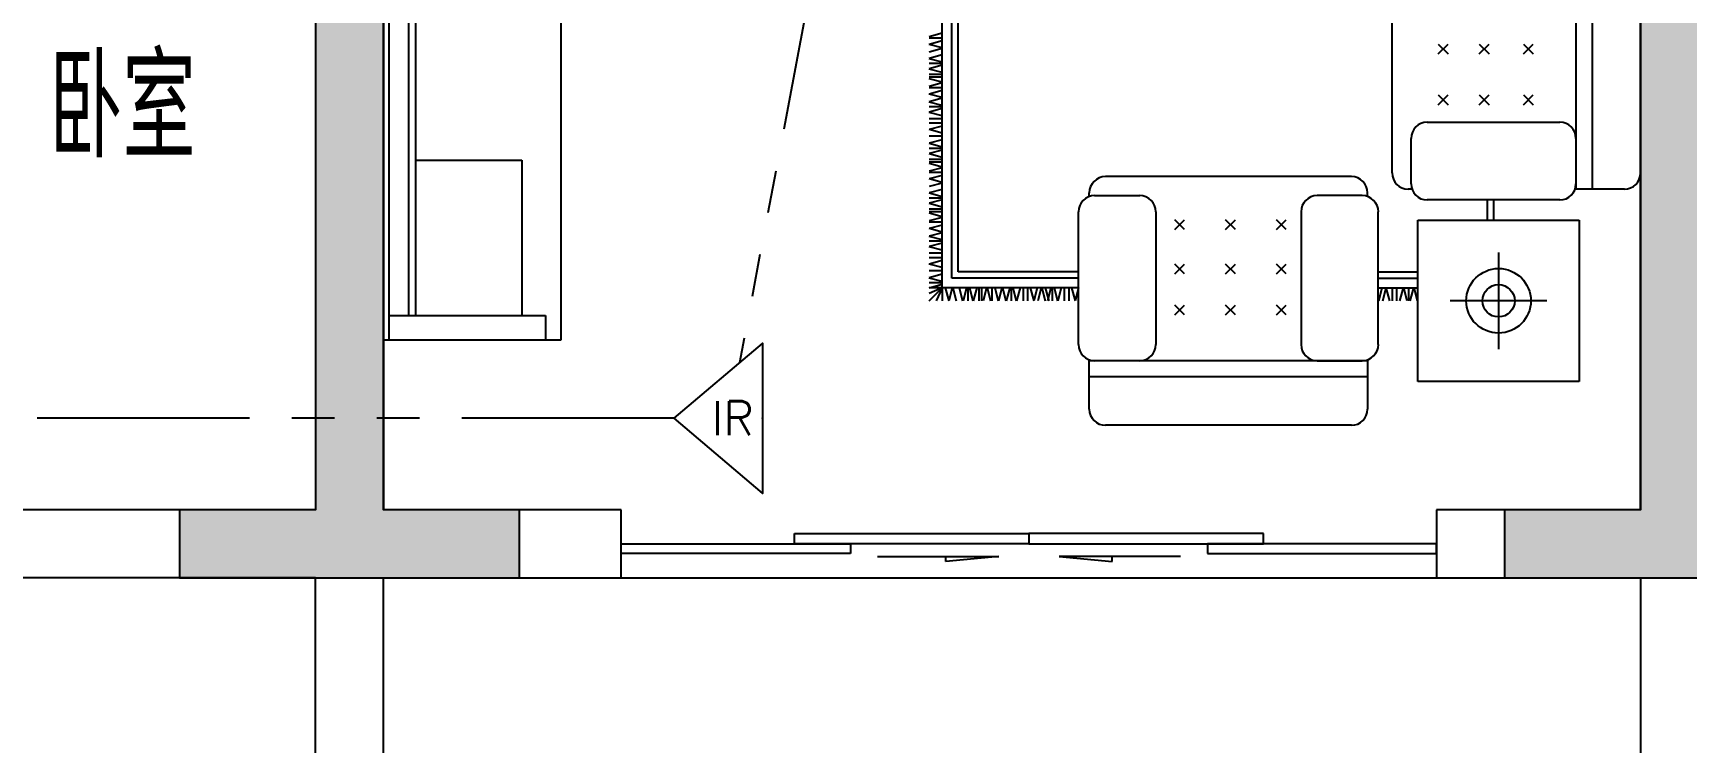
# Model space of a CAD drawing. Extents: x -41969 to 449372, y 65390 to 759577.
# Drawn here: x 281653 to 286521, y 702507 to 704594 of the extents above; entities that cross this region are included whole.
import ezdxf
from ezdxf.enums import TextEntityAlignment as Align

# ---------------------------------------------------------------- set-up
doc = ezdxf.new("R2010")
doc.units = 0
doc.header["$LTSCALE"] = 1000
doc.header["$MEASUREMENT"] = 0
doc.linetypes.add('PHANTOM2', pattern=[1.25, 0.625, -0.125, 0.125, -0.125, 0.125, -0.125])
for name, color, linetype in [('EQUIP-通讯', 241, 'Continuous'), ('IN-door', 2, 'Continuous'), ('jg新结构柱', 9, 'Continuous'), ('WALL', 7, 'Continuous'), ('WIRE-照明', 120, 'Continuous'), ('装修家具', 8, 'Continuous')]:
    doc.layers.add(name, color=color, linetype=linetype)
doc.styles.add('_TEL_DIM', font='SIMPLEX', dxfattribs={"width": 0.8, "height": 3.5, "bigfont": 'HZTXT'})
doc.styles.add('DIM_FONT', font='SIMPLEX', dxfattribs={"width": 0.7, "bigfont": 'GBCBIG'})
doc.styles.get("Standard").update_dxf_attribs({"font": 'gbenor.shx', "bigfont": 'gbcbig.shx'})

# ---------------------------------------------------------------- blocks, each defined once
blk = doc.blocks.new('A$C65FF3140')
at = {"color": 8}
for p, q in [((-13800, -5796.4), (-13800, -9000.4)), ((-12155.4, -8847), (-12155.4, -6414.5)), ((-12126.9, -8818.5), (-12126.9, -6442.9)), ((-12108, -8799.5), (-12108, -6461.9)), ((-10289.9, -6704.9), (-10289.9, -8556.6)), ((-10242.4, -6704.9), (-10242.4, -8556.6)), ((-10100, -6752.3), (-10100, -8509.1)), ((-13783.8, -7510), (-13783.8, -9000.4)), ((-13726.2, -7510), (-13726.2, -8928.4)), ((-13705.5, -7510), (-13705.5, -8471.2)), ((-10831.2, -8509.1), (-10831.2, -7941.1)), ((-13278, -8026.4), (-13278, -9000.4)), ((-12155.4, -8098.3), (-12193.4, -8108.5)), ((-12155.4, -8112.5), (-12193.4, -8112.5)), ((-12155.4, -8120.9), (-12193.4, -8131)), ((-12155.4, -8141.4), (-12193.4, -8131.2)), ((-12155.4, -8143.3), (-12193.4, -8153.5)), ((-12155.4, -8161.9), (-12193.4, -8172.1)), ((-12155.4, -8183.4), (-12193.4, -8173.2)), ((-10695.1, -8158.5), (-10666.5, -8129.9)), ((-10695.1, -8129.9), (-10666.5, -8158.5)), ((-10574.5, -8158.5), (-10545.8, -8129.9)), ((-10574.5, -8129.9), (-10545.8, -8158.5)), ((-10444.2, -8129.9), (-10415.6, -8158.5)), ((-10444.2, -8158.5), (-10415.6, -8129.9)), ((-12155.4, -8187.3), (-12193.4, -8187.3)), ((-12155.4, -8192.3), (-12193.4, -8202.5)), ((-12155.4, -8213.8), (-12193.4, -8203.6)), ((-12155.4, -8219.7), (-12193.4, -8219.7)), ((-12155.4, -8227.6), (-12193.4, -8227.6)), ((-12155.4, -8242.4), (-12193.4, -8232.2)), ((-12155.4, -8244.3), (-12193.4, -8254.5)), ((-12155.4, -8258.5), (-12193.4, -8258.5)), ((-12155.4, -8266.8), (-12193.4, -8277)), ((-12155.4, -8287.4), (-12193.4, -8277.2)), ((-12155.4, -8289.3), (-12193.4, -8299.5)), ((-12155.4, -8310.7), (-12193.4, -8300.5)), ((-12155.4, -8314.7), (-12193.4, -8314.7)), ((-12155.4, -8319.7), (-12193.4, -8329.9)), ((-10695.1, -8308.2), (-10666.5, -8279.5)), ((-10695.1, -8279.5), (-10666.5, -8308.2)), ((-10574.5, -8308.2), (-10545.8, -8279.5)), ((-10574.5, -8279.5), (-10545.8, -8308.2)), ((-10444.2, -8308.2), (-10415.6, -8279.5)), ((-10444.2, -8279.5), (-10415.6, -8308.2)), ((-12155.4, -8341.1), (-12193.4, -8330.9)), ((-12155.4, -8349.9), (-12193.4, -8349.9)), ((-12155.4, -8362.9), (-12193.4, -8362.9)), ((-12155.4, -8371.3), (-12193.4, -8381.5)), ((-10727.8, -8359.8), (-10337.4, -8359.8)), ((-12155.4, -8391.8), (-12193.4, -8381.6)), ((-12155.4, -8401.3), (-12193.4, -8401.3)), ((-12155.4, -8411.4), (-12193.4, -8421.6)), ((-10775.3, -8540.9), (-10775.3, -8407.3)), ((-10289.9, -8407.3), (-10289.9, -8540.9)), ((-12155.4, -8432.8), (-12193.4, -8422.7)), ((-12155.4, -8436.8), (-12193.4, -8436.8)), ((-12155.4, -8441.8), (-12193.4, -8452)), ((-12155.4, -8463.3), (-12193.4, -8453.1)), ((-12155.4, -8469.2), (-12193.4, -8469.2)), ((-13705.5, -8471.2), (-13392.3, -8471.2)), ((-13705.5, -8471.2), (-13705.5, -8928.4)), ((-13392.3, -8471.2), (-13392.3, -8928.4)), ((-12155.4, -8477.1), (-12193.4, -8477.1)), ((-12155.4, -8491.9), (-12193.4, -8481.7)), ((-12155.4, -8493.8), (-12193.4, -8504)), ((-12155.4, -8508), (-12193.4, -8508)), ((-12155.4, -8516.3), (-12193.4, -8526.5)), ((-12155.4, -8536.8), (-12193.4, -8526.7)), ((-12155.4, -8538.8), (-12193.4, -8548.9)), ((-12155.4, -8557.4), (-12193.4, -8567.6)), ((-11722.4, -8575.8), (-11722.4, -8567.4)), ((-10950.9, -8519.9), (-11674.9, -8519.9)), ((-10903.4, -8575.8), (-10903.4, -8567.4)), ((-10775.3, -8556.6), (-10783.7, -8556.6)), ((-10147.5, -8556.6), (-10292.6, -8556.6)), ((-12155.4, -8578.8), (-12193.4, -8568.6)), ((-12155.4, -8582.8), (-12193.4, -8582.8)), ((-12155.4, -8587.8), (-12193.4, -8598)), ((-12155.4, -8609.2), (-12193.4, -8599.1)), ((-12155.4, -8615.2), (-12193.4, -8615.2)), ((-11706.7, -8575.8), (-11574.1, -8575.8)), ((-10919.1, -8575.8), (-11051.8, -8575.8)), ((-10337.4, -8588.4), (-10727.8, -8588.4)), ((-10551.6, -8588.4), (-10551.6, -8647.6)), ((-10532.6, -8588.4), (-10532.6, -8647.6)), ((-12155.4, -8623.1), (-12193.4, -8623.1)), ((-12155.4, -8637.9), (-12193.4, -8627.7)), ((-12155.4, -8639.8), (-12193.4, -8650)), ((-12155.4, -8653.9), (-12193.4, -8653.9)), ((-12155.4, -8662.3), (-12193.4, -8672.5)), ((-11754.2, -9013.7), (-11754.2, -8623.3)), ((-11526.6, -8623.3), (-11526.6, -9013.7)), ((-11442.2, -8675.2), (-11470.9, -8646.6)), ((-11470.9, -8675.2), (-11442.2, -8646.6)), ((-11321.2, -8675.2), (-11292.6, -8646.6)), ((-11292.6, -8675.2), (-11321.2, -8646.6)), ((-11142.9, -8675.2), (-11171.6, -8646.6)), ((-11171.6, -8675.2), (-11142.9, -8646.6)), ((-11099.2, -8623.3), (-11099.2, -9013.7)), ((-10871.7, -9013.7), (-10871.7, -8623.3)), ((-10755.2, -9122.4), (-10755.2, -8647.6)), ((-10755.2, -8647.6), (-10280.4, -8647.6)), ((-10280.4, -8647.6), (-10280.4, -9122.4)), ((-12155.4, -8682.8), (-12193.4, -8672.7)), ((-12155.4, -8684.7), (-12193.4, -8694.9)), ((-12155.4, -8706.2), (-12193.4, -8696)), ((-12155.4, -8710.1), (-12193.4, -8710.1)), ((-12155.4, -8715.2), (-12193.4, -8725.3)), ((-12155.4, -8736.6), (-12193.4, -8726.4)), ((-12155.4, -8745.4), (-12193.4, -8745.4)), ((-12155.4, -8758.4), (-12193.4, -8758.4)), ((-10517.8, -8742.6), (-10517.8, -9027.4)), ((-12155.4, -8766.8), (-12193.4, -8776.9)), ((-12155.4, -8787.3), (-12193.4, -8777.1)), ((-12155.4, -8796.8), (-12193.4, -8796.8)), ((-12155.4, -8806.9), (-12193.4, -8817)), ((-11754.2, -8799.5), (-12108, -8799.5)), ((-11442.2, -8805.5), (-11470.9, -8776.8)), ((-11470.9, -8805.5), (-11442.2, -8776.8)), ((-11292.6, -8805.5), (-11321.2, -8776.8)), ((-11321.2, -8805.5), (-11292.6, -8776.8)), ((-11142.9, -8805.5), (-11171.6, -8776.8)), ((-11171.6, -8805.5), (-11142.9, -8776.8)), ((-10871.7, -8799.5), (-10755.2, -8799.5)), ((-12155.4, -8828.3), (-12193.4, -8818.1)), ((-12155.4, -8832.3), (-12193.4, -8832.3)), ((-12155.4, -8837.3), (-12193.4, -8847.5)), ((-12193.4, -8885), (-12155.4, -8847)), ((-12155.4, -8847), (-12193.4, -8847)), ((-12155.4, -8847), (-12193.4, -8863.7)), ((-12155.4, -8847), (-12173.3, -8885)), ((-11754.2, -8847), (-12155.4, -8847)), ((-12155.4, -8847), (-12155.4, -8885)), ((-12146.5, -8847), (-12136.3, -8885)), ((-12126, -8847), (-12136.2, -8885)), ((-11754.2, -8818.5), (-12126.9, -8818.5)), ((-12124.1, -8847), (-12113.9, -8885)), ((-12105.4, -8847), (-12095.3, -8885)), ((-12084, -8847), (-12094.2, -8885)), ((-12080.1, -8847), (-12080.1, -8885)), ((-12075, -8847), (-12064.9, -8885)), ((-12053.6, -8847), (-12063.8, -8885)), ((-12047.7, -8847), (-12047.7, -8885)), ((-12039.7, -8847), (-12039.7, -8885)), ((-12024.9, -8847), (-12035.1, -8885)), ((-12023, -8847), (-12012.9, -8885)), ((-12008.9, -8847), (-12008.9, -8885)), ((-12000.5, -8847), (-11990.3, -8885)), ((-11980, -8847), (-11990.2, -8885)), ((-11978.1, -8847), (-11967.9, -8885)), ((-11956.6, -8847), (-11966.8, -8885)), ((-11952.7, -8847), (-11952.7, -8885)), ((-11947.7, -8847), (-11937.5, -8885)), ((-11926.2, -8847), (-11936.4, -8885)), ((-11917.4, -8847), (-11917.4, -8885)), ((-11904.4, -8847), (-11904.4, -8885)), ((-11896.1, -8847), (-11885.9, -8885)), ((-11875.5, -8847), (-11885.7, -8885)), ((-11864.2, -8847), (-11874.4, -8885)), ((-11862.3, -8847), (-11852.2, -8885)), ((-11852.1, -8847), (-11841.9, -8885)), ((-11835.3, -8847), (-11845.4, -8885)), ((-11831.3, -8847), (-11831.3, -8885)), ((-11826.3, -8847), (-11816.1, -8885)), ((-11804.9, -8847), (-11815, -8885)), ((-11796.1, -8847), (-11796.1, -8885)), ((-11783.1, -8847), (-11783.1, -8885)), ((-11774.7, -8847), (-11764.5, -8885)), ((-11754.2, -8847), (-11764.3, -8885)), ((-10871.7, -8818.5), (-10755.2, -8818.5)), ((-10871.7, -8847), (-10755.2, -8847)), ((-10870.3, -8885), (-10860.1, -8847)), ((-10858.8, -8885), (-10848.6, -8847)), ((-10838.3, -8885), (-10848.4, -8847)), ((-10829.9, -8885), (-10829.9, -8847)), ((-10816.9, -8885), (-10816.9, -8847)), ((-10808.1, -8885), (-10797.9, -8847)), ((-10786.7, -8885), (-10796.8, -8847)), ((-10781.6, -8885), (-10781.6, -8847)), ((-10777.7, -8885), (-10767.5, -8847)), ((-10756.3, -8885), (-10766.4, -8847)), ((-11442.2, -8926.1), (-11470.9, -8897.5)), ((-11470.9, -8926.1), (-11442.2, -8897.5)), ((-11292.6, -8926.1), (-11321.2, -8897.5)), ((-11321.2, -8926.1), (-11292.6, -8897.5)), ((-11142.9, -8926.1), (-11171.6, -8897.5)), ((-11171.6, -8926.1), (-11142.9, -8897.5)), ((-10375.4, -8885), (-10660.3, -8885)), ((-13783.8, -8928.4), (-13323, -8928.4)), ((-13323, -8928.4), (-13323, -9000.4)), ((-13278, -9000.4), (-13800, -9000.4)), ((-11722.4, -9203.7), (-11722.4, -9058.5)), ((-10903.4, -9061.2), (-11722.4, -9061.2)), ((-11574.1, -9061.2), (-11706.7, -9061.2)), ((-11051.8, -9061.2), (-10919.1, -9061.2)), ((-10903.4, -9061.2), (-10903.4, -9203.7)), ((-10903.4, -9108.7), (-11722.4, -9108.7)), ((-10280.4, -9122.4), (-10755.2, -9122.4)), ((-10950.9, -9251.1), (-11674.9, -9251.1))]:
    blk.add_line(p, q, dxfattribs=at)
for radius in [95, 47.5]:
    blk.add_circle((-10517.8, -8885), radius, dxfattribs=at)
for centre, start, end in [((-10727.8, -8407.3), 90, 180), ((-10337.4, -8407.3), 360, 90), ((-10783.7, -8509.1), 180, 270), ((-10147.5, -8509.1), 270, 360), ((-11674.9, -8567.4), 90, 180), ((-10950.9, -8567.4), 360, 90), ((-10727.8, -8540.9), 180, 270), ((-10337.4, -8540.9), 270, 360), ((-11706.7, -8623.3), 90, 180), ((-11574.1, -8623.3), 360, 90), ((-11051.8, -8623.3), 90, 180), ((-10919.1, -8623.3), 360, 90), ((-11706.7, -9013.7), 180, 270), ((-11574.1, -9013.7), 270, 360), ((-11051.8, -9013.7), 180, 270), ((-10919.1, -9013.7), 270, 360), ((-11674.9, -9203.7), 180, 270), ((-10950.9, -9203.7), 270, 360)]:
    blk.add_arc(centre, 47.5, start, end, dxfattribs=at)
at = {"color": 8, "ltscale": 1e-06, "style": 'DIM_FONT', "text_generation_flag": 4, "width": 0.8, "flags": 9}
for tag, p, rotation in [('YSIZE', (7913.6, 18100), 270), ('XSIZE', (7913.6, 18100), 270), ('YSIZE', (5350, 12479.8), 270.0001), ('XSIZE', (5350, 12479.8), 270.0001), ('YSIZE', (7913.6, 10300), 270), ('XSIZE', (7913.6, 10300), 270), ('YSIZE', (5350, 4679.8), 270.0001), ('XSIZE', (5350, 4679.8), 270.0001), ('YSIZE', (-4020.2, -3750), 180.0001), ('XSIZE', (-4020.2, -3750), 180.0001), ('YSIZE', (3779.8, -3750), 180.0001), ('XSIZE', (3779.8, -3750), 180.0001), ('YSIZE', (12500, -4413.7), 270.0001), ('XSIZE', (12500, -4413.7), 270.0001), ('XSIZE', (12451, -6050.4), 180), ('YSIZE', (12451, -6050.4), 180), ('YSIZE', (10569.5, -6235.4), 180), ('XSIZE', (10569.5, -6235.4), 180), ('XSIZE', (-6200, -6313.6), 180), ('YSIZE', (-6200, -6313.6), 180), ('XSIZE', (1600, -6313.6), 180), ('YSIZE', (1600, -6313.6), 180)]:
    blk.add_attdef(tag, p, '', height=0.5, rotation=rotation, dxfattribs=at)
at = {"color": 8, "style": 'DIM_FONT', "oblique": 0, "width": 0.8, "flags": 9}
for tag, p, rotation in [('YSIZE', (5516.7, 17078.2), 360), ('XSIZE', (5516.7, 17078.2), 360), ('YSIZE', (5516.7, 9278.2), 360), ('XSIZE', (5516.7, 9278.2), 360), ('YSIZE', (-7221.8, -3916.7), 270), ('XSIZE', (-7221.8, -3916.7), 270), ('YSIZE', (578.2, -3916.7), 270), ('XSIZE', (578.2, -3916.7), 270)]:
    blk.add_attdef(tag, p, '', height=0.413, rotation=rotation, dxfattribs=at)
at = {"color": 8, "ltscale": 1e-06, "style": 'DIM_FONT', "width": 0.8, "flags": 9}
for tag, p, rotation in [('YSIZE', (5350, 16101), 89.9999), ('XSIZE', (5350, 16101), 89.9999), ('XSIZE', (7913.6, 10500), 90), ('YSIZE', (7913.6, 10500), 90), ('YSIZE', (7913.6, 2700.1), 90), ('XSIZE', (7913.6, 2700.1), 90), ('YSIZE', (-16900, -4413.7), 269.9999), ('XSIZE', (-16900, -4413.7), 269.9999)]:
    blk.add_attdef(tag, p, '', height=0.5, rotation=rotation, dxfattribs=at)
at = {"color": 8, "style": 'DIM_FONT', "text_generation_flag": 4, "width": 0.8, "flags": 9}
for tag, p, rotation in [('YSIZE', (5516.7, 11521.8), 0), ('XSIZE', (5516.7, 11521.8), 0), ('YSIZE', (5516.7, 3721.8), 0), ('XSIZE', (5516.7, 3721.8), 0), ('YSIZE', (9342.9, -1535.9), 180), ('XSIZE', (9342.9, -1535.9), 180), ('YSIZE', (-4978.2, -3916.7), 270), ('XSIZE', (-4978.2, -3916.7), 270), ('YSIZE', (2821.8, -3916.7), 270), ('XSIZE', (2821.8, -3916.7), 270)]:
    blk.add_attdef(tag, p, '', height=0.413, rotation=rotation, dxfattribs=at)
at = {"color": 8, "ltscale": 1e-06, "style": 'DIM_FONT', "oblique": 0, "width": 0.8, "flags": 9}
for tag, p, rotation in [('YSIZE', (5350, 8320.2), 89.9999), ('XSIZE', (5350, 8320.2), 89.9999), ('YSIZE', (-8179.8, -3750), 359.9999), ('XSIZE', (-8179.8, -3750), 359.9999), ('YSIZE', (-379.8, -3750), 359.9999), ('XSIZE', (-379.8, -3750), 359.9999)]:
    blk.add_attdef(tag, p, '', height=0.5, rotation=rotation, dxfattribs=at)
at = {"color": 8, "text_generation_flag": 4, "flags": 9}
for tag, p, height, width in [('YSIZE', (-14000.3, -1399.1), 0.666, 0.834261), ('XSIZE', (-14000.3, -1399.1), 0.666, 0.834261), ('YSIZE', (-10846.1, -3267.1), 0.5, 0.8), ('XSIZE', (-10846.1, -3267.1), 0.5, 0.8)]:
    blk.add_attdef(tag, p, '', height=height, rotation=180, dxfattribs=dict(at, width=width))
at = {"color": 8, "flags": 9}
for tag, p, height, width in [('YSIZE', (9600.3, -1399.1), 0.666, 0.834261), ('XSIZE', (9600.3, -1399.1), 0.666, 0.834261), ('YSIZE', (6446.1, -3267.1), 0.5, 0.8), ('XSIZE', (6446.1, -3267.1), 0.5, 0.8)]:
    blk.add_attdef(tag, p, '', height=height, dxfattribs=dict(at, width=width))
at = {"color": 8, "style": 'DIM_FONT', "width": 0.8, "flags": 9}
for tag in ['YSIZE', 'XSIZE']:
    blk.add_attdef(tag, (-13742.9, -1535.9), '', height=0.413, dxfattribs=at)
at = {"color": 8, "flags": 9}
for tag, p in [('YSIZE', (5880.4, -5584.1)), ('XSIZE', (5880.4, -5584.1)), ('YSIZE', (5880.4, -5584.1)), ('XSIZE', (5880.4, -5584.1)), ('YSIZE', (9400, -8940.7)), ('XSIZE', (9400, -8940.7))]:
    blk.add_attdef(tag, p, '', height=0.5, dxfattribs=at)
at = {"color": 8, "ltscale": 1e-06, "style": 'DIM_FONT', "width": 0.8, "flags": 9}
for tag, p in [('YSIZE', (-16900, -6050.4)), ('XSIZE', (-16900, -6050.4)), ('YSIZE', (-14969.5, -6235.4)), ('XSIZE', (-14969.5, -6235.4)), ('YSIZE', (-6000, -6313.6)), ('XSIZE', (-6000, -6313.6)), ('YSIZE', (1800, -6313.6)), ('XSIZE', (1800, -6313.6))]:
    blk.add_attdef(tag, p, '', height=0.5, dxfattribs=at)
at = {"color": 8, "text_generation_flag": 4, "flags": 9}
for tag, p in [('YSIZE', (-10280.4, -6139.1)), ('XSIZE', (-10280.4, -6139.1)), ('YSIZE', (-13800, -9000.4)), ('XSIZE', (-13800, -9000.4))]:
    blk.add_attdef(tag, p, '', height=0.5, rotation=180, dxfattribs=at)
blk = doc.blocks.new('sdarw52y5fghg')
at = {"layer": 'jg新结构柱'}
h = blk.add_hatch(color=256, dxfattribs=at)
h.dxf.hatch_style = 1
h.paths.add_polyline_path([(16257.6, -2243070.7), (16257.6, -2242470.7), (16507.6, -2242470.7), (16507.6, -2242820.7), (17907.6, -2242820.7), (17907.6, -2243070.7)])
h.paths.add_polyline_path([(24257.6, -2243070.7), (23728.4, -2243070.7), (23728.4, -2242870.7), (24057.6, -2242870.7), (24057.6, -2240670.7), (24257.6, -2240670.7)])
h.paths.add_polyline_path([(14257.6, -2235370.7), (16457.6, -2235370.7), (16457.6, -2235570.7), (14457.6, -2235570.7), (14457.6, -2237020.7), (14257.6, -2237020.7)])
h.paths.add_polyline_path([(26057.6, -2240370.7), (26057.6, -2239770.7), (26257.6, -2239770.7), (26257.6, -2240170.7), (28157.6, -2240170.7), (28157.6, -2240370.7)])
h.paths.add_polyline_path([(33757.6, -2240370.7), (33757.6, -2239770.7), (33557.6, -2239770.7), (33557.6, -2240170.7), (32107.6, -2240170.7), (32107.6, -2240370.7)])
h.paths.add_polyline_path([(33757.6, -2224570.7), (33757.6, -2225170.7), (33557.6, -2225170.7), (33557.6, -2224770.7), (32107.6, -2224770.7), (32107.6, -2224570.7)])
h.paths.add_polyline_path([(26057.6, -2224570.7), (26057.6, -2225170.7), (26257.6, -2225170.7), (26257.6, -2224770.7), (27707.6, -2224770.7), (27707.6, -2224570.7)])
h.paths.add_polyline_path([(27707.6, -2232370.7), (27707.6, -2232570.7), (26357.6, -2232570.7), (26357.6, -2233170.7), (26057.6, -2233170.7), (26057.6, -2231770.7), (26357.6, -2231770.7), (26357.6, -2232370.7)])
h.paths.add_polyline_path([(32107.6, -2232370.7), (32107.6, -2232570.7), (33457.6, -2232570.7), (33457.6, -2233170.7), (33757.6, -2233170.7), (33757.6, -2231770.7), (33457.6, -2231770.7), (33457.6, -2232370.7)])
h.paths.add_polyline_path([(35157.6, -2242871.1), (34557.6, -2242871.1), (34557.6, -2243071.1), (34957.6, -2243071.1), (34957.6, -2244521.1), (35157.6, -2244521.1)])
h.paths.add_polyline_path([(32057.6, -2244520.7), (31857.6, -2244520.7), (31857.6, -2243070.7), (31457.6, -2243070.7), (31457.6, -2242870.7), (32457.6, -2242870.7), (32457.6, -2243070.7), (32057.6, -2243070.7)])
h.paths.add_polyline_path([(34957.6, -2251870.7), (35157.6, -2251870.7), (35157.6, -2251670.7), (35157.6, -2250220.7), (34957.6, -2250220.7)])
h.paths.add_polyline_path([(14457.6, -2243070.3), (13857.6, -2243070.3), (13857.6, -2242870.3), (14257.6, -2242870.3), (14257.6, -2241420.3), (14457.6, -2241420.3)])
h.paths.add_polyline_path([(5357.6, -2242870.7), (5957.6, -2242870.7), (5957.6, -2243070.7), (5557.6, -2243070.7), (5557.6, -2244520.7), (5357.6, -2244520.7)])
h.paths.add_polyline_path([(8457.6, -2244520.3), (8657.6, -2244520.3), (8657.6, -2243070.3), (9057.6, -2243070.3), (9057.6, -2242870.3), (8057.6, -2242870.3), (8057.6, -2243070.3), (8457.6, -2243070.3)])
h.paths.add_polyline_path([(28157.6, -2244870.7), (27957.6, -2244870.7), (27957.6, -2245070.7), (27957.6, -2247120.7), (28157.6, -2247120.7)])
h.paths.add_polyline_path([(12357.6, -2244870.7), (12557.6, -2244870.7), (12557.6, -2245070.7), (12557.6, -2247120.7), (12357.6, -2247120.7)])
h.paths.add_polyline_path([(20157.6, -2246770.3), (20357.6, -2246770.3), (20357.6, -2245170.3), (20757.6, -2245170.3), (20757.6, -2244870.3), (19757.6, -2244870.3), (19757.6, -2245170.3), (20157.6, -2245170.3)])
h.paths.add_polyline_path([(5557.6, -2251870.7), (5357.6, -2251870.7), (5357.6, -2251670.7), (5357.6, -2250220.7), (5557.6, -2250220.7)])
h.paths.add_polyline_path([(32057.6, -2250920.7), (31857.6, -2250920.7), (31857.6, -2252370.7), (31457.6, -2252370.7), (31457.6, -2252570.7), (32457.6, -2252570.7), (32457.6, -2252370.7), (32057.6, -2252370.7)])
h.paths.add_polyline_path([(28157.6, -2250920.7), (27957.6, -2250920.7), (27957.6, -2252370.7), (27557.6, -2252370.7), (27557.6, -2252570.7), (28557.6, -2252570.7), (28557.6, -2252370.7), (28157.6, -2252370.7)])
h.paths.add_polyline_path([(20357.6, -2250920.7), (20157.6, -2250920.7), (20157.6, -2252270.7), (19557.6, -2252270.7), (19557.6, -2252570.7), (20957.6, -2252570.7), (20957.6, -2252270.7), (20357.6, -2252270.7)])
h.paths.add_polyline_path([(12557.6, -2250920.7), (12357.6, -2250920.7), (12357.6, -2252370.7), (11957.6, -2252370.7), (11957.6, -2252570.7), (12957.6, -2252570.7), (12957.6, -2252370.7), (12557.6, -2252370.7)])
h.paths.add_polyline_path([(8657.6, -2250920.7), (8457.6, -2250920.7), (8457.6, -2252370.7), (8057.6, -2252370.7), (8057.6, -2252570.7), (9057.6, -2252570.7), (9057.6, -2252370.7), (8657.6, -2252370.7)])
h.paths.add_polyline_path([(23657.6, -2235570.7), (24057.6, -2235570.7), (24057.6, -2236770.7), (24257.6, -2236770.7), (24257.6, -2235370.7), (23657.6, -2235370.7)])
h.paths.add_polyline_path([(22657.6, -2235570.7), (22657.6, -2235370.7), (21957.6, -2235370.7), (21957.6, -2235570.7)])
for points in [[(8657.6, -2250920.7), (8457.6, -2250920.7), (8457.6, -2252370.7), (8057.6, -2252370.7), (8057.6, -2252570.7), (9057.6, -2252570.7), (9057.6, -2252370.7), (8657.6, -2252370.7)], [(12557.6, -2250920.7), (12357.6, -2250920.7), (12357.6, -2252370.7), (11957.6, -2252370.7), (11957.6, -2252570.7), (12957.6, -2252570.7), (12957.6, -2252370.7), (12557.6, -2252370.7)]]:
    blk.add_lwpolyline(points, close=True, dxfattribs=at)
blk = doc.blocks.new('$DorLib2D$00000138')
at = {"color": 0, "linetype": 'Continuous'}
for p, q in [((-0.2875, 0), (-0.2875, 0.1538)), ((-0.2875, 0.1538), (0, 0.1538)), ((0, 0.1538), (0, 0)), ((0.2875, 0.1538), (0, 0.1538)), ((0.2875, 0), (0.2875, 0.1538)), ((-0.5, -0.1399), (-0.5, 0)), ((-0.5, 0), (-0.2188, 0)), ((0, 0), (-0.2875, 0)), ((-0.2188, 0), (-0.2188, -0.1399)), ((0, 0), (0.2875, 0)), ((0.2188, 0), (0.2188, -0.1399)), ((0.5, 0), (0.2188, 0)), ((0.5, 0), (0.5, -0.1946)), ((0.5, -0.1399), (0.5, 0)), ((-0.2188, -0.1399), (-0.5, -0.1399)), ((0.2188, -0.1399), (0.5, -0.1399)), ((-0.1857, -0.186), (-0.037, -0.186)), ((-0.037, -0.186), (-0.1019, -0.2583)), ((-0.1019, -0.2583), (-0.1019, -0.186)), ((0.1857, -0.186), (0.037, -0.186)), ((0.037, -0.186), (0.1019, -0.2583)), ((0.1019, -0.2583), (0.1019, -0.186))]:
    blk.add_line(p, q, dxfattribs=at)
blk = doc.blocks.new('$equip$00001794')
for p, q in [((-0.52, 0), (0, 0.44)), ((0, 0.44), (0, -0.44)), ((0, -0.44), (-0.52, 0))]:
    blk.add_line(p, q)
for p in [(0, 0.44), (-0.52, 0), (0, 0), (0, -0.44)]:
    blk.add_point(p)
at = {"color": 7, "style": '_TEL_DIM'}
blk.add_attdef('$TEXT$', text='', height=0.2, dxfattribs=at).set_placement((-0.1747, 0), align=Align.MIDDLE_CENTER)
at = {"color": 7, "style": '_TEL_DIM', "flags": 1}
blk.add_attdef('A', text='', height=0.00002, dxfattribs=at).set_placement((0, 0), align=Align.MIDDLE_CENTER)

msp = doc.modelspace()

# ---------------------------------------------------------------- linework, layer by layer
at = {"layer": 'IN-door'}
msp.add_lwpolyline([(283384.7, 702992.2), (285784.7, 702992.2)], dxfattribs=at)
at = {"layer": 'WALL'}
for p, q in [((286384.7, 703192.2), (286384.7, 710592.2)), ((282684.7, 707291.8), (282684.7, 703192.2)), ((282484.7, 707241.8), (282484.7, 703192.2)), ((283384.7, 703192.2), (282684.7, 703192.2)), ((283384.7, 702992.2), (283384.7, 703192.2)), ((286384.7, 703192.2), (285784.7, 703192.2)), ((285784.7, 703192.2), (285784.7, 702992.2)), ((282484.7, 702392.2), (282484.7, 702992.2)), ((282684.7, 702392.2), (282684.7, 702992.2)), ((282684.7, 702992.2), (283384.7, 702992.2)), ((285784.7, 702992.2), (286384.7, 702992.2)), ((286384.7, 702992.2), (286384.7, 701492.2))]:
    msp.add_line(p, q, dxfattribs=at)
at = {"layer": 'WALL', "color": 0}
for p, q in [((282484.7, 703192.2), (280984.7, 703192.2)), ((282484.7, 702992.2), (281084.7, 702992.2))]:
    msp.add_line(p, q, dxfattribs=at)
at = {"layer": 'WIRE-照明', "linetype": 'PHANTOM2'}
for p, q in [((285375.1, 712294.5), (283732.6, 703624.6)), ((283540.3, 703461.8), (279736.2, 703461.8))]:
    msp.add_line(p, q, dxfattribs=at)

# ---------------------------------------------------------------- block references
at = {"layer": 'EQUIP-通讯', "xscale": 500.0000000000003, "yscale": 500, "zscale": 500, "rotation": 359.9999949913869}
msp.add_blockref('$equip$00001794', (283800.3, 703461.8), dxfattribs=at).add_auto_attribs({'$TEXT$': 'IR'})
at = {"layer": 'IN-door', "xscale": -2400.000000000015, "yscale": -200, "zscale": 200, "rotation": 180}
msp.add_blockref('$DorLib2D$00000138', (284584.7, 703092.2), dxfattribs=at)
at = {"layer": 'jg新结构柱'}
msp.add_blockref('sdarw52y5fghg', (274027.1, 2955562.9), dxfattribs=at)
at = {"layer": '装修家具'}
msp.add_blockref('A$C65FF3140', (296484.7, 712692.2), dxfattribs=at)

# ---------------------------------------------------------------- texts
at = {"color": 9}
msp.add_text('卧室', height=300, dxfattribs=at).set_placement((281700.3, 704226.7))

doc.saveas('drawing.dxf')
